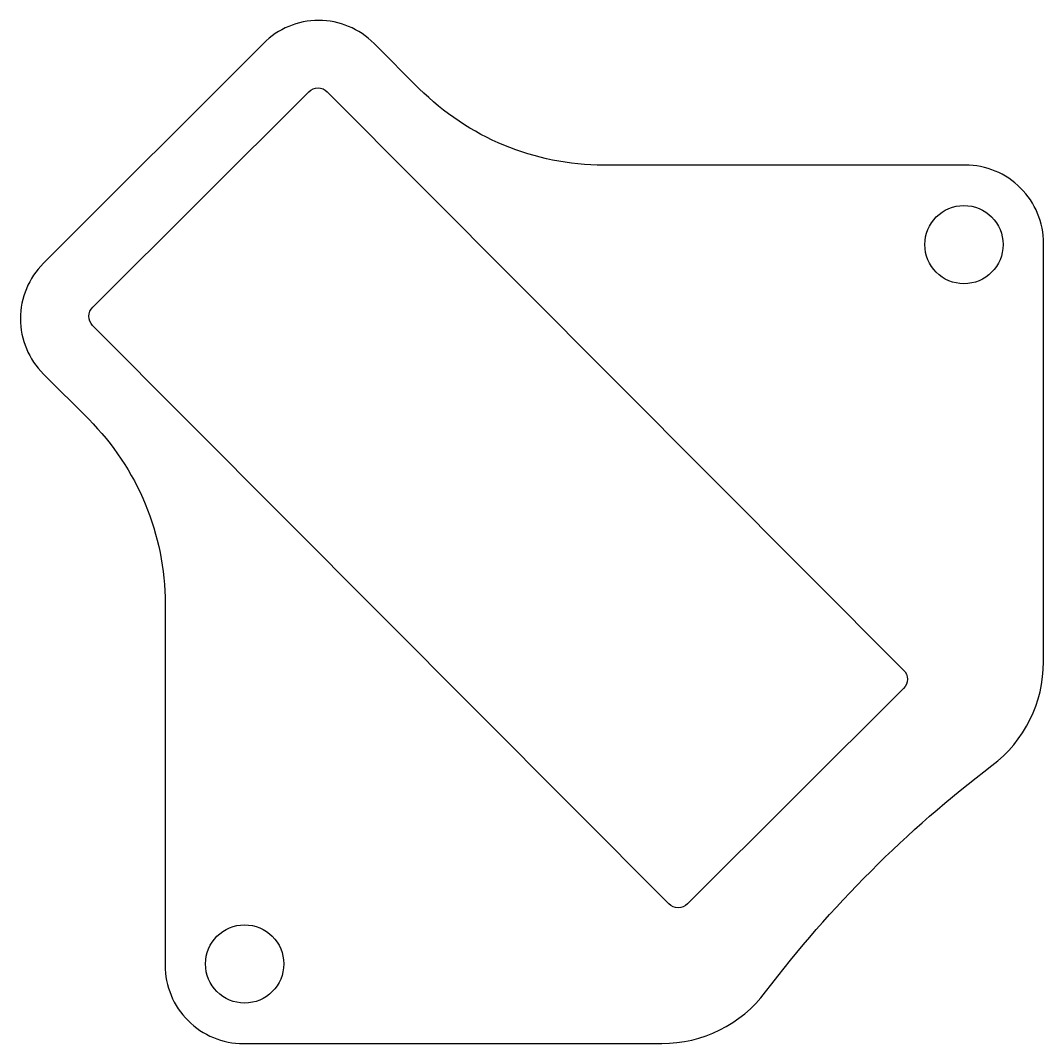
# Model space of a CAD drawing. Header units: millimetres. Extents: x -22.4 to 16.9, y -33.7 to 5.5.
import ezdxf

# ---------------------------------------------------------------- set-up
doc = ezdxf.new("R2010")
doc.units = ezdxf.units.MM

msp = doc.modelspace()

# ---------------------------------------------------------------- linework, layer by layer
for points in [[(14.881, -23.024, 0.234704), (16.86, -19.039), (16.86, -3, 0.414214), (13.86, 0), (0, 0, -0.198912), (-7.071, 2.929), (-8.808, 4.666, 0.414214), (-13.051, 4.666), (-21.483, -3.766, 0.414214), (-21.483, -8.009), (-19.746, -9.746, -0.198912), (-16.817, -16.817), (-16.817, -30.677, 0.414214), (-13.817, -33.677), (2.222, -33.677, 0.234704), (6.206, -31.698, -0.068471)], [(-10.598, 2.814), (11.496, -19.357, -0.414214), (11.495, -20.064), (3.207, -28.323, -0.414214), (2.5, -28.322), (-19.594, -6.151, -0.414214), (-19.593, -5.444), (-11.306, 2.815, -0.414214)]]:
    msp.add_lwpolyline(points, format="xyb", close=True)
for centre in [(13.81, -3.05), (-13.767, -30.627)]:
    msp.add_circle(centre, 1.5)

doc.saveas('drawing.dxf')
